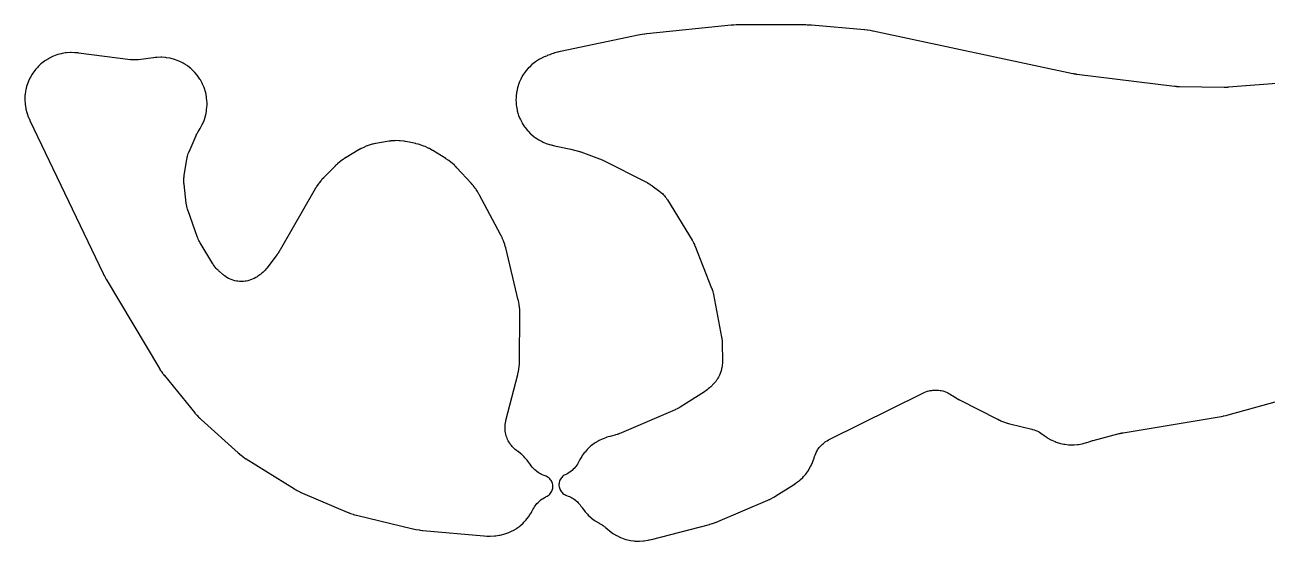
# Model space of a CAD drawing. Header units: millimetres. Extents: x 0 to 300, y 0 to 300.
# Drawn here: x 111.7 to 178.2, y 107.4 to 135 of the extents above; entities that cross this region are included whole.
import ezdxf

# ---------------------------------------------------------------- set-up
doc = ezdxf.new("R2010")
doc.units = ezdxf.units.MM
doc.layers.add('CUT', color=7, linetype='CONTINUOUS')

msp = doc.modelspace()

# ---------------------------------------------------------------- linework, layer by layer
at = {"layer": 'CUT'}
msp.add_lwpolyline([(178.7085, 131.8874), (176.1332, 131.6788), (176.1224, 131.678), (176.0973, 131.6763), (176.0866, 131.6756), (176.0734, 131.6748), (176.0627, 131.6743), (176.0375, 131.6732), (176.0268, 131.6727), (176.0102, 131.6722), (175.9994, 131.6719), (175.9742, 131.6714), (175.9634, 131.6712), (175.9503, 131.6711), (175.9395, 131.6711), (175.9143, 131.6712), (175.9036, 131.6713), (173.51, 131.7072), (173.4979, 131.7075), (173.4697, 131.7083), (173.4576, 131.7087), (173.4429, 131.7093), (173.4308, 131.7099), (173.4026, 131.7115), (173.3905, 131.7122), (173.3719, 131.7135), (173.3599, 131.7144), (173.3317, 131.7168), (173.3197, 131.7178), (173.305, 131.7192), (173.293, 131.7205), (173.2649, 131.7236), (173.2529, 131.7249), (168.0191, 132.3697), (168.0093, 132.371), (167.9864, 132.3741), (167.9766, 132.3754), (167.9646, 132.3772), (167.9548, 132.3787), (167.932, 132.3822), (167.9222, 132.3838), (167.9072, 132.3864), (167.8974, 132.3881), (167.8747, 132.3921), (167.865, 132.3939), (167.8531, 132.3962), (167.8434, 132.3981), (167.8207, 132.4027), (167.8111, 132.4047), (157.1261, 134.6886), (157.1077, 134.6922), (156.9878, 134.714), (156.9693, 134.717), (156.818, 134.7396), (156.7994, 134.742), (156.6784, 134.7563), (156.6597, 134.7581), (153.8155, 135.0021), (153.8031, 135.003), (153.7222, 135.0082), (153.7098, 135.0089), (153.6081, 135.0134), (153.5956, 135.0138), (153.5146, 135.0157), (153.5021, 135.0158), (149.9217, 135.0244), (149.906, 135.0243), (149.804, 135.0218), (149.7883, 135.0213), (149.6604, 135.0149), (149.6447, 135.0139), (149.5429, 135.0061), (149.5273, 135.0047), (145.0138, 134.5414), (144.9985, 134.5396), (144.8991, 134.5268), (144.8838, 134.5247), (144.7595, 134.5054), (144.7443, 134.5028), (144.6457, 134.485), (144.6305, 134.482), (140.3912, 133.6), (140.3806, 133.5977), (140.3068, 133.581), (140.2958, 133.5784), (140.2476, 133.5665), (140.2245, 133.5603), (140.0814, 133.5188), (140.0594, 133.512), (140.0215, 133.4995), (140.0113, 133.496), (139.9405, 133.4711), (139.9403, 133.471), (139.9293, 133.467), (139.8205, 133.4263), (139.8163, 133.4247), (139.6861, 133.376), (139.6719, 133.3705), (139.5821, 133.3342), (139.5684, 133.3285), (139.5149, 133.3054), (139.4878, 133.2928), (139.3163, 133.2083), (139.2642, 133.1793), (139.1042, 133.0795), (139.0552, 133.0455), (138.9058, 132.9303), (138.8605, 132.8916), (138.7233, 132.7621), (138.682, 132.7191), (138.5584, 132.5767), (138.5215, 132.5298), (138.4127, 132.3758), (138.3807, 132.3254), (138.2876, 132.1614), (138.2608, 132.1081), (138.1845, 131.9356), (138.1631, 131.8799), (138.1043, 131.7007), (138.0886, 131.6432), (138.0479, 131.459), (138.0379, 131.4002), (138.0157, 131.213), (138.0116, 131.1534), (138.0081, 130.9649), (138.0099, 130.9053), (138.0251, 130.7173), (138.0329, 130.6581), (138.0667, 130.4726), (138.0803, 130.4145), (138.1324, 130.2333), (138.1517, 130.1768), (138.2215, 130.0016), (138.2463, 129.9474), (138.3332, 129.78), (138.3633, 129.7284), (138.4663, 129.5705), (138.5014, 129.5222), (138.6196, 129.3753), (138.6593, 129.3307), (138.7915, 129.1963), (138.8354, 129.1559), (138.9804, 129.0352), (139.0281, 128.9994), (139.1843, 128.8937), (139.2353, 128.8628), (139.4012, 128.7732), (139.455, 128.7474), (139.629, 128.6747), (139.6852, 128.6545), (139.868, 128.5987), (139.8968, 128.5907), (139.9533, 128.5764), (139.9678, 128.573), (140.0624, 128.5516), (140.077, 128.5485), (140.9486, 128.3747), (141.4128, 128.2417), (141.4318, 128.2362), (141.4694, 128.2254), (141.4742, 128.2241), (142.6268, 127.7981), (145.0283, 126.5774), (145.0372, 126.5728), (145.0509, 126.5656), (145.0858, 126.5464), (145.144, 126.5126), (145.1696, 126.4972), (145.171, 126.4963), (145.1961, 126.48), (145.2519, 126.4425), (145.2845, 126.4195), (145.2969, 126.4103), (145.3049, 126.4043), (145.7081, 126.0993), (145.7411, 126.0731), (145.8002, 126.0239), (145.8622, 125.9671), (145.9017, 125.9274), (145.9581, 125.8652), (145.9937, 125.822), (146.0441, 125.7547), (146.0874, 125.691), (146.1101, 125.6557), (147.4369, 123.4885), (147.4419, 123.4802), (147.4502, 123.4663), (147.4694, 123.4326), (147.5006, 123.3748), (147.5141, 123.349), (147.5154, 123.3462), (147.528, 123.3199), (147.5555, 123.2602), (147.5709, 123.2246), (147.577, 123.2097), (147.5806, 123.2007), (148.48, 120.9284), (148.4838, 120.9185), (148.4902, 120.9019), (148.5045, 120.8617), (148.527, 120.793), (148.5365, 120.7624), (148.5374, 120.7592), (148.5458, 120.7283), (148.5634, 120.6582), (148.5728, 120.6166), (148.5763, 120.5992), (148.5784, 120.5887), (149.0122, 118.2982), (149.0139, 118.2886), (149.0168, 118.2727), (149.0228, 118.2343), (149.0315, 118.1691), (149.0349, 118.1402), (149.0352, 118.1371), (149.0377, 118.108), (149.0422, 118.0424), (149.044, 118.0036), (149.0444, 117.9874), (149.0446, 117.9777), (149.0585, 117.0181), (149.0586, 117.0075), (149.0586, 116.9898), (149.0577, 116.9473), (149.0553, 116.8917), (149.0489, 116.8176), (149.0394, 116.7435), (149.0269, 116.6702), (149.0153, 116.6157), (149.0055, 116.5743), (149.001, 116.5572), (148.9982, 116.547), (148.9807, 116.4834), (148.9776, 116.4725), (148.9758, 116.4665), (148.9602, 116.4176), (148.9366, 116.3506), (148.9059, 116.2746), (148.8834, 116.2257), (148.8462, 116.1534), (148.8193, 116.1064), (148.7758, 116.0377), (148.7447, 115.9934), (148.6951, 115.9289), (148.6505, 115.876), (148.6163, 115.8377), (148.6107, 115.8318), (148.6024, 115.8233), (148.431, 115.6469), (148.4217, 115.6375), (148.4061, 115.6219), (148.3674, 115.5855), (148.3001, 115.5258), (148.2697, 115.5), (148.2666, 115.4974), (148.2351, 115.473), (148.1628, 115.4195), (148.1191, 115.3892), (148.1007, 115.3771), (148.0895, 115.37), (147.1389, 114.7695), (146.7891, 114.5486), (146.783, 114.5448), (146.7687, 114.5359), (146.7626, 114.5322), (146.7599, 114.5306), (146.7356, 114.5162), (146.6782, 114.4837), (146.658, 114.4727), (146.6259, 114.4565), (146.5518, 114.4211), (146.5196, 114.4065), (143.6581, 113.1774), (143.6259, 113.1643), (143.5503, 113.1352), (143.5177, 113.1234), (143.4925, 113.1148), (143.4888, 113.1135), (143.469, 113.1066), (143.4659, 113.1055), (143.4596, 113.1033), (143.423, 113.0912), (143.336, 113.0645), (143.2985, 113.0539), (143.0529, 112.99), (143.0388, 112.9861), (142.9473, 112.96), (142.9333, 112.9558), (142.8788, 112.9387), (142.8511, 112.9293), (142.6751, 112.8646), (142.6212, 112.8418), (142.4546, 112.7614), (142.4033, 112.7334), (142.2453, 112.6372), (142.1969, 112.6044), (142.0491, 112.4932), (142.0041, 112.4558), (141.8678, 112.3308), (141.8266, 112.2892), (141.7031, 112.1515), (141.6662, 112.1061), (141.5568, 111.957), (141.5245, 111.9083), (141.43, 111.7492), (141.4026, 111.6975), (141.3966, 111.6848), (141.3771, 111.6457), (141.3397, 111.5749), (141.2951, 111.4998), (141.2631, 111.4513), (141.2114, 111.3809), (141.1748, 111.3357), (141.1166, 111.2706), (141.0758, 111.2292), (141.0115, 111.17), (140.9668, 111.1328), (140.8971, 111.0801), (140.8491, 111.0474), (140.7746, 111.0017), (140.7236, 110.9738), (140.644, 110.9351), (140.5917, 110.9063), (140.5425, 110.8726), (140.4969, 110.834), (140.4554, 110.7912), (140.4183, 110.7444), (140.3861, 110.6942), (140.359, 110.641), (140.3373, 110.5854), (140.3212, 110.5279), (140.311, 110.4691), (140.3066, 110.4096), (140.3082, 110.3499), (140.3157, 110.2907), (140.329, 110.2326), (140.348, 110.176), (140.3726, 110.1216), (140.4025, 110.0699), (140.4373, 110.0215), (140.4768, 109.9767), (140.5205, 109.9361), (140.5681, 109.9), (140.619, 109.8689), (140.6727, 109.8429), (140.7136, 109.828), (140.7135, 109.8279), (140.8099, 109.7928), (140.8639, 109.7701), (140.9432, 109.732), (140.9946, 109.7042), (141.0698, 109.6586), (141.1183, 109.6258), (141.1887, 109.5731), (141.2338, 109.5358), (141.2987, 109.4765), (141.3399, 109.4349), (141.3987, 109.3695), (141.4357, 109.3242), (141.4879, 109.2534), (141.509, 109.2215), (141.5138, 109.2144), (141.5423, 109.1727), (141.5542, 109.156), (141.668, 109.0015), (141.7049, 108.9561), (141.8285, 108.8185), (141.8697, 108.777), (142.0061, 108.6521), (142.0512, 108.6148), (142.1991, 108.5038), (142.2476, 108.471), (142.4078, 108.3736), (142.4332, 108.359), (142.4379, 108.3565), (142.4482, 108.351), (142.4547, 108.3477), (142.4565, 108.3466), (142.4863, 108.331), (142.5528, 108.2943), (142.6236, 108.2509), (142.6693, 108.2198), (142.7357, 108.17), (142.7944, 108.1217), (142.8258, 108.0945), (142.9734, 107.961), (143.0194, 107.9234), (143.1703, 107.8119), (143.2197, 107.7791), (143.381, 107.683), (143.4334, 107.6552), (143.6033, 107.5756), (143.6582, 107.553), (143.8352, 107.4906), (143.8921, 107.4736), (144.0744, 107.4289), (144.1326, 107.4177), (144.3184, 107.3912), (144.3775, 107.3858), (144.565, 107.3778), (144.6244, 107.3782), (144.8118, 107.3889), (144.8708, 107.3951), (145.0588, 107.4246), (145.088, 107.4299), (145.1447, 107.4417), (145.1592, 107.4449), (145.2532, 107.4669), (145.2676, 107.4705), (148.3698, 108.2775), (148.3801, 108.2803), (148.4519, 108.3004), (148.4626, 108.3034), (148.5094, 108.3175), (148.5318, 108.3247), (148.6707, 108.3722), (148.692, 108.38), (148.7287, 108.3941), (148.7386, 108.3981), (148.8069, 108.4258), (148.8179, 108.4304), (151.4846, 109.5755), (151.4949, 109.5799), (151.5657, 109.612), (151.5763, 109.6168), (151.6223, 109.6387), (151.6443, 109.6497), (151.7799, 109.7211), (151.8006, 109.7325), (151.8361, 109.753), (151.8457, 109.7587), (151.9116, 109.7984), (151.9222, 109.805), (152.8531, 110.3928), (152.8654, 110.4007), (152.9441, 110.4532), (152.9561, 110.4614), (153.0027, 110.494), (153.0261, 110.5113), (153.1735, 110.6258), (153.2177, 110.6637), (153.3514, 110.7902), (153.3917, 110.8322), (153.5126, 110.9711), (153.5486, 111.0168), (153.6555, 111.1667), (153.6869, 111.2157), (153.7787, 111.3753), (153.8053, 111.4271), (153.8812, 111.5948), (153.9026, 111.6489), (153.9627, 111.8256), (153.9714, 111.8534), (153.973, 111.8592), (153.9871, 111.9038), (154.0149, 111.9848), (154.0499, 112.0715), (154.0761, 112.1279), (154.1199, 112.2105), (154.1518, 112.2639), (154.2039, 112.3415), (154.2412, 112.3913), (154.3011, 112.463), (154.3434, 112.5087), (154.4104, 112.5739), (154.4571, 112.6149), (154.5305, 112.6728), (154.5813, 112.7087), (154.6603, 112.7587), (154.735, 112.8007), (154.7763, 112.8225), (159.7827, 115.3031), (159.8227, 115.3217), (159.8968, 115.354), (159.9793, 115.3853), (160.0351, 115.4033), (160.1203, 115.4263), (160.1776, 115.4389), (160.2646, 115.4534), (160.3229, 115.4603), (160.4109, 115.4662), (160.4696, 115.4673), (160.5578, 115.4647), (160.6163, 115.46), (160.7038, 115.4488), (160.7616, 115.4384), (160.8475, 115.4186), (160.904, 115.4026), (160.9876, 115.3745), (161.0423, 115.3531), (161.1228, 115.3169), (161.1751, 115.2903), (161.2516, 115.2464), (161.3196, 115.2028), (161.3562, 115.1782), (161.371, 115.1676), (161.3956, 115.151), (161.5579, 115.0472), (161.5833, 115.0318), (161.6335, 115.0031), (161.6465, 114.9959), (161.7313, 114.9501), (161.7445, 114.9432), (163.7719, 113.9128), (163.7873, 113.9052), (163.8877, 113.8577), (163.9033, 113.8506), (163.9644, 113.8238), (163.9961, 113.811), (164.2042, 113.7336), (164.2366, 113.7225), (164.3003, 113.7029), (164.3167, 113.6981), (164.4238, 113.6684), (164.4404, 113.664), (165.6107, 113.3749), (165.6558, 113.3625), (165.7376, 113.3377), (165.8254, 113.3061), (165.8827, 113.282), (165.9667, 113.2414), (166.0212, 113.2115), (166.1006, 113.1625), (166.1709, 113.1138), (166.2086, 113.0862), (166.2497, 113.0545), (166.2739, 113.0368), (166.4302, 112.9281), (166.4804, 112.8968), (166.6411, 112.8072), (166.6936, 112.7811), (166.8635, 112.7071), (166.9183, 112.6863), (167.0945, 112.6292), (167.1511, 112.6139), (167.3321, 112.5743), (167.3899, 112.5645), (167.5739, 112.5427), (167.6324, 112.5387), (167.8176, 112.5349), (167.8762, 112.5366), (168.0609, 112.551), (168.1191, 112.5584), (168.3015, 112.5907), (168.3586, 112.6037), (168.5395, 112.6543), (168.5676, 112.6629), (168.6219, 112.681), (168.6357, 112.6858), (168.7174, 112.7153), (168.7414, 112.723), (168.7507, 112.7261), (168.8209, 112.7501), (168.8702, 112.7652), (168.8895, 112.7706), (168.9021, 112.774), (170.2905, 113.136), (170.3003, 113.1385), (170.3232, 113.1442), (170.333, 113.1466), (170.345, 113.1494), (170.3549, 113.1517), (170.3779, 113.1569), (170.3878, 113.1591), (170.403, 113.1623), (170.413, 113.1644), (170.4361, 113.169), (170.446, 113.171), (170.4582, 113.1733), (170.4681, 113.1751), (170.4914, 113.1793), (170.5013, 113.181), (175.7447, 114.0549), (175.7601, 114.0576), (175.8599, 114.077), (175.8753, 114.0802), (175.9999, 114.1077), (176.0152, 114.1113), (176.1139, 114.1358), (176.129, 114.1397), (179.6746, 115.119)], dxfattribs=at)
msp.add_lwpolyline([(111.7695, 130.5695), (111.7813, 130.5122), (111.8273, 130.3331), (111.8446, 130.2772), (111.9086, 130.1011), (111.9193, 130.0739), (111.9414, 130.0212), (111.9472, 130.0078), (111.9862, 129.9211), (111.9923, 129.9078), (115.9131, 121.7156), (115.9191, 121.7035), (115.9589, 121.6249), (115.9651, 121.6129), (116.0173, 121.5155), (116.0238, 121.5036), (116.0671, 121.427), (116.0739, 121.4152), (118.9253, 116.6224), (118.9307, 116.6135), (118.9689, 116.5517), (118.9747, 116.5425), (119.0005, 116.5024), (119.0134, 116.4834), (119.0954, 116.366), (119.1084, 116.3481), (119.1316, 116.3175), (119.1379, 116.3093), (119.1822, 116.2527), (119.1895, 116.2436), (120.8179, 114.2466), (120.8249, 114.2382), (120.8741, 114.18), (120.8815, 114.1713), (120.9146, 114.1338), (120.9308, 114.116), (121.0345, 114.0073), (121.0508, 113.9908), (121.0797, 113.9628), (121.0876, 113.9552), (121.1426, 113.9037), (121.1516, 113.8954), (123.1357, 112.1123), (123.1454, 112.1037), (123.2093, 112.0487), (123.2193, 112.0403), (123.2584, 112.0081), (123.2788, 111.9921), (123.4134, 111.8906), (123.4345, 111.8755), (123.4763, 111.8467), (123.487, 111.8395), (123.5575, 111.7932), (123.5685, 111.7862), (126.1493, 110.1715), (126.1588, 110.1656), (126.226, 110.1253), (126.2361, 110.1194), (126.2807, 110.0938), (126.3024, 110.082), (126.4393, 110.0107), (126.4607, 110.0002), (126.4981, 109.9826), (126.5082, 109.9779), (126.5789, 109.9462), (126.5905, 109.9412), (128.9806, 108.9299), (128.992, 108.9252), (129.0662, 108.8956), (129.0777, 108.8911), (129.1227, 108.8742), (129.1459, 108.8661), (129.2977, 108.8161), (129.3213, 108.8088), (129.3675, 108.7957), (129.3794, 108.7924), (129.4567, 108.7721), (129.4686, 108.7691), (132.4834, 108.0435), (132.5049, 108.0388), (132.645, 108.0104), (132.6666, 108.0065), (132.8435, 107.9774), (132.8653, 107.9742), (133.0071, 107.9562), (133.029, 107.9539), (136.287, 107.6614), (136.3074, 107.6599), (136.4405, 107.6525), (136.461, 107.6517), (136.5935, 107.6489), (136.6286, 107.6492), (136.8563, 107.6577), (136.8914, 107.6601), (136.8994, 107.6608), (136.9283, 107.6643), (137.1133, 107.6912), (137.1705, 107.7024), (137.3495, 107.7466), (137.4054, 107.7633), (137.5792, 107.8246), (137.6332, 107.8466), (137.8003, 107.9245), (137.8519, 107.9517), (138.0107, 108.0454), (138.0594, 108.0775), (138.2083, 108.1862), (138.2537, 108.2228), (138.3913, 108.3454), (138.4329, 108.3863), (138.558, 108.5217), (138.5955, 108.5665), (138.7068, 108.7134), (138.7397, 108.7615), (138.8363, 108.9186), (138.8644, 108.9697), (138.898, 109.0386), (138.9183, 109.0777), (138.9571, 109.1483), (139.0032, 109.2231), (139.0363, 109.2714), (139.0895, 109.3415), (139.1271, 109.3863), (139.1869, 109.4508), (139.2287, 109.4917), (139.2945, 109.5501), (139.3401, 109.5868), (139.4113, 109.6384), (139.4602, 109.6705), (139.5361, 109.7149), (139.588, 109.742), (139.6313, 109.762), (139.6841, 109.7897), (139.7339, 109.8224), (139.7802, 109.8599), (139.8226, 109.9018), (139.8606, 109.9478), (139.8938, 109.9972), (139.922, 110.0498), (139.9448, 110.1048), (139.9621, 110.1619), (139.9736, 110.2203), (139.9792, 110.2797), (139.9789, 110.3393), (139.9728, 110.3985), (139.9607, 110.4569), (139.943, 110.5138), (139.9197, 110.5686), (139.891, 110.6209), (139.8573, 110.6701), (139.8189, 110.7157), (139.7762, 110.7572), (139.7296, 110.7943), (139.6795, 110.8266), (139.6264, 110.8538), (139.5709, 110.8755), (139.5107, 110.8958), (139.4565, 110.9169), (139.3768, 110.9527), (139.325, 110.979), (139.2491, 111.0223), (139.2001, 111.0535), (139.1288, 111.1039), (139.083, 111.1398), (139.0169, 111.1969), (138.9748, 111.237), (138.9145, 111.3002), (138.8765, 111.3442), (138.8227, 111.413), (138.765, 111.4946), (138.7539, 111.5103), (138.753, 111.5117), (138.6465, 111.6623), (138.6106, 111.7082), (138.6105, 111.7083), (138.49, 111.8477), (138.4498, 111.8899), (138.3163, 112.017), (138.2721, 112.0551), (138.1249, 112.1703), (138.1015, 112.1877), (138.0742, 112.2069), (138.0379, 112.2339), (137.9728, 112.2851), (137.9045, 112.3444), (137.8611, 112.3861), (137.7992, 112.452), (137.7602, 112.4979), (137.7052, 112.5696), (137.671, 112.6192), (137.6234, 112.6961), (137.5944, 112.7488), (137.5548, 112.8301), (137.5312, 112.8855), (137.5, 112.9703), (137.482, 113.0278), (137.4595, 113.1154), (137.4474, 113.1743), (137.4338, 113.2637), (137.4277, 113.3236), (137.4231, 113.4139), (137.423, 113.4741), (137.4275, 113.5644), (137.4335, 113.6243), (137.447, 113.7137), (137.4635, 113.7949), (137.4736, 113.839), (138.1018, 116.2933), (138.106, 116.311), (138.1318, 116.4263), (138.1355, 116.4441), (138.1489, 116.5137), (138.1547, 116.5496), (138.1852, 116.7838), (138.1888, 116.8199), (138.1936, 116.8907), (138.1946, 116.9088), (138.1991, 117.0269), (138.1996, 117.0451), (138.2197, 119.5257), (138.2196, 119.5441), (138.2169, 119.6632), (138.2162, 119.6815), (138.2124, 119.7529), (138.2094, 119.7894), (138.1823, 120.026), (138.177, 120.0623), (138.1645, 120.1326), (138.161, 120.1506), (138.1367, 120.2673), (138.1327, 120.2852), (137.4599, 123.0786), (137.4568, 123.0909), (137.4357, 123.1709), (137.4323, 123.1832), (137.4186, 123.2311), (137.4111, 123.2554), (137.3595, 123.4103), (137.3414, 123.4578), (137.277, 123.6078), (137.2664, 123.631), (137.2451, 123.6753), (137.245, 123.6755), (137.2448, 123.6758), (137.2425, 123.6806), (137.2393, 123.6873), (137.214, 123.7381), (137.2106, 123.7448), (137.2045, 123.7568), (137.2019, 123.7619), (137.1884, 123.7876), (137.1861, 123.7919), (136.0331, 125.9469), (136.027, 125.9581), (135.9863, 126.0304), (135.98, 126.0414), (135.9546, 126.0843), (135.9412, 126.106), (135.87, 126.2155), (135.8522, 126.2429), (135.8522, 126.243), (135.852, 126.2432), (135.8224, 126.2847), (135.722, 126.4138), (135.7059, 126.4336), (135.6736, 126.4716), (135.6653, 126.4812), (135.6103, 126.5433), (135.6017, 126.5527), (135.6017, 126.5528), (134.8507, 127.3647), (134.8415, 127.3744), (134.7808, 127.4371), (134.7714, 127.4467), (134.7341, 127.4835), (134.7146, 127.502), (134.5869, 127.6174), (134.5455, 127.6515), (134.4081, 127.755), (134.3863, 127.7707), (134.343, 127.8003), (134.3319, 127.8078), (134.2588, 127.8555), (134.2475, 127.8627), (133.5592, 128.2903), (133.5446, 128.2991), (133.4488, 128.3549), (133.4339, 128.3633), (133.3755, 128.3951), (133.3451, 128.4106), (133.1476, 128.5041), (133.0844, 128.5297), (132.8775, 128.6002), (132.8449, 128.6103), (132.7808, 128.6282), (132.7643, 128.6325), (132.6567, 128.6592), (132.6401, 128.6631), (132.2093, 128.757), (132.1948, 128.76), (132.1004, 128.7781), (132.0859, 128.7807), (132.0289, 128.7903), (131.9996, 128.7944), (131.8114, 128.8164), (131.7524, 128.8203), (131.5655, 128.8236), (131.5064, 128.8217), (131.3175, 128.8063), (131.288, 128.8032), (131.2308, 128.7957), (131.2162, 128.7936), (131.1212, 128.7788), (131.1066, 128.7763), (130.5104, 128.668), (130.4972, 128.6655), (130.4114, 128.6479), (130.3982, 128.645), (130.3469, 128.6333), (130.3207, 128.6267), (130.1542, 128.5807), (130.103, 128.564), (129.9434, 128.5041), (129.8939, 128.4829), (129.7382, 128.4078), (129.7142, 128.3956), (129.6679, 128.3706), (129.6561, 128.3641), (129.5799, 128.3208), (129.5683, 128.314), (128.9119, 127.9214), (128.9009, 127.9147), (128.8304, 127.8704), (128.8196, 127.8635), (128.7778, 127.836), (128.7567, 127.8214), (128.6234, 127.7254), (128.5832, 127.6937), (128.4586, 127.5866), (128.4395, 127.5695), (128.403, 127.5353), (128.3937, 127.5264), (128.3342, 127.4682), (128.3251, 127.4592), (127.7101, 126.8318), (127.7014, 126.8226), (127.6448, 126.7625), (127.6362, 126.7532), (127.603, 126.7163), (127.5864, 126.697), (127.4827, 126.5716), (127.452, 126.5311), (127.3593, 126.3973), (127.3453, 126.3761), (127.3187, 126.3341), (127.3121, 126.3233), (127.2695, 126.2527), (127.263, 126.2417), (125.3838, 122.9706), (125.3768, 122.9586), (125.3603, 122.9309), (125.3532, 122.919), (125.3443, 122.9046), (125.3369, 122.8929), (125.3196, 122.8657), (125.312, 122.854), (125.2986, 122.8336), (125.2908, 122.8221), (125.2726, 122.7954), (125.2648, 122.784), (125.255, 122.7702), (125.247, 122.759), (125.228, 122.7328), (125.2197, 122.7217), (124.6793, 122.0026), (124.6721, 121.9932), (124.66, 121.9775), (124.6298, 121.9405), (124.5891, 121.8932), (124.5318, 121.8326), (124.4715, 121.7745), (124.4089, 121.7194), (124.3601, 121.6804), (124.3221, 121.6517), (124.306, 121.6401), (124.2962, 121.6332), (124.1907, 121.5598), (124.1525, 121.5346), (124.0813, 121.4902), (124.0013, 121.4458), (123.9466, 121.419), (123.8625, 121.383), (123.8054, 121.3619), (123.718, 121.3346), (123.659, 121.3194), (123.5694, 121.3011), (123.5091, 121.292), (123.4181, 121.2829), (123.3572, 121.2799), (123.2657, 121.2801), (123.2049, 121.2833), (123.1139, 121.2928), (123.0537, 121.3022), (122.9641, 121.3209), (122.9052, 121.3364), (122.818, 121.3641), (122.7609, 121.3854), (122.677, 121.4218), (122.6224, 121.4489), (122.5426, 121.4936), (122.491, 121.5261), (122.4161, 121.5787), (122.3501, 121.6303), (122.3148, 121.6594), (122.1196, 121.8286), (122.1107, 121.8364), (122.0961, 121.8495), (122.0616, 121.8819), (122.0176, 121.9254), (121.9616, 121.9862), (121.9082, 122.0497), (121.858, 122.1153), (121.8227, 122.1662), (121.7968, 122.2057), (121.7865, 122.2224), (121.7803, 122.2325), (121.1083, 123.3505), (121.1026, 123.3601), (121.0933, 123.376), (121.0718, 123.415), (121.037, 123.4819), (121.0222, 123.5118), (121.0207, 123.515), (121.0069, 123.5454), (120.9772, 123.6147), (120.9607, 123.656), (120.9543, 123.6734), (120.9504, 123.6838), (120.4572, 125.0636), (120.4529, 125.0758), (120.446, 125.0961), (120.4307, 125.1456), (120.4072, 125.2301), (120.3976, 125.2678), (120.3967, 125.2717), (120.3887, 125.3097), (120.3726, 125.3959), (120.3645, 125.4471), (120.3618, 125.4684), (120.3602, 125.4812), (120.2444, 126.501), (120.2433, 126.5111), (120.2416, 126.528), (120.2384, 126.5687), (120.2353, 126.6222), (120.2342, 126.6937), (120.2358, 126.7654), (120.2403, 126.8367), (120.2458, 126.89), (120.2509, 126.9305), (120.2534, 126.9473), (120.255, 126.9574), (120.3948, 127.8272), (120.3963, 127.8365), (120.399, 127.8519), (120.4061, 127.8888), (120.4164, 127.9369), (120.4326, 128.0007), (120.4511, 128.064), (120.4719, 128.1264), (120.4891, 128.1726), (120.503, 128.2075), (120.5091, 128.2219), (120.5128, 128.2305), (120.8874, 129.0927), (120.8924, 129.1039), (120.9007, 129.1224), (120.9221, 129.1665), (120.9602, 129.2401), (120.9778, 129.2724), (120.9891, 129.2923), (120.9953, 129.3029), (121.0098, 129.3275), (121.0155, 129.3371), (121.0197, 129.3439), (121.029, 129.359), (121.0331, 129.3655), (121.0433, 129.3816), (121.0464, 129.3866), (121.1044, 129.4805), (121.12, 129.5072), (121.2141, 129.679), (121.2407, 129.7337), (121.3139, 129.9069), (121.3345, 129.9633), (121.3906, 130.1446), (121.4055, 130.2028), (121.4432, 130.3888), (121.4522, 130.4481), (121.4711, 130.6369), (121.4741, 130.6969), (121.474, 130.8867), (121.471, 130.9466), (121.452, 131.1355), (121.443, 131.1948), (121.4053, 131.3808), (121.3904, 131.439), (121.3342, 131.6203), (121.3136, 131.6766), (121.2396, 131.8514), (121.2134, 131.9054), (121.1223, 132.0719), (121.0909, 132.1231), (120.9837, 132.2796), (120.9473, 132.3274), (120.8249, 132.4725), (120.7839, 132.5163), (120.6477, 132.6484), (120.6025, 132.688), (120.4537, 132.8058), (120.4049, 132.8407), (120.245, 132.943), (120.1929, 132.9728), (120.0237, 133.0587), (119.9689, 133.0832), (119.7919, 133.1517), (119.7349, 133.1705), (119.5519, 133.221), (119.4933, 133.2341), (119.3063, 133.2661), (119.2467, 133.2732), (119.0573, 133.2863), (118.9973, 133.2875), (118.805, 133.2815), (118.775, 133.2798), (118.7166, 133.2751), (118.7016, 133.2737), (118.6046, 133.2633), (118.5897, 133.2616), (117.8103, 133.1588), (117.8007, 133.1576), (117.7847, 133.1557), (117.746, 133.1518), (117.6953, 133.1479), (117.6274, 133.1453), (117.5592, 133.1451), (117.4913, 133.1476), (117.4406, 133.1514), (117.4019, 133.1551), (117.3859, 133.1569), (117.3763, 133.1581), (114.6009, 133.5148), (114.5864, 133.5165), (114.4918, 133.5263), (114.4773, 133.5277), (114.4203, 133.5322), (114.3911, 133.5338), (114.2038, 133.5395), (114.1453, 133.5384), (113.9608, 133.526), (113.9028, 133.5192), (113.7204, 133.4889), (113.6632, 133.4765), (113.4847, 133.4286), (113.429, 133.4107), (113.256, 133.3456), (113.2023, 133.3224), (113.0364, 133.2408), (112.9853, 133.2125), (112.8281, 133.1151), (112.7799, 133.0819), (112.633, 132.9697), (112.5883, 132.932), (112.453, 132.806), (112.4122, 132.7642), (112.2898, 132.6256), (112.2533, 132.5799), (112.1449, 132.4301), (112.113, 132.3811), (112.0198, 132.2215), (111.9928, 132.1696), (111.9155, 132.0017), (111.8937, 131.9474), (111.8332, 131.7727), (111.8167, 131.7166), (111.7735, 131.5369), (111.7626, 131.4794), (111.737, 131.2963), (111.7318, 131.2381), (111.7242, 131.0534), (111.7246, 130.9949), (111.735, 130.8103), (111.7412, 130.7521)], close=True, dxfattribs=at)

doc.saveas('drawing.dxf')
